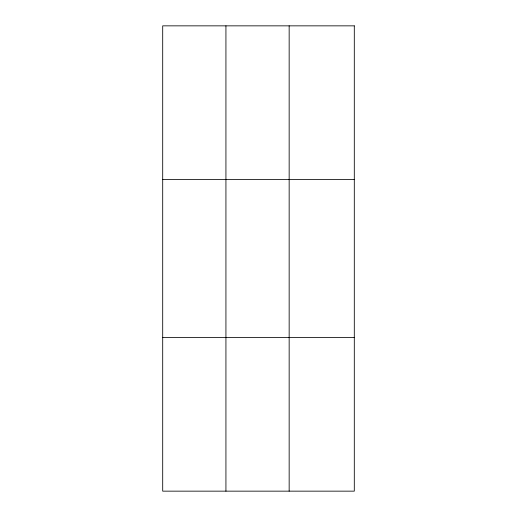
<?xml version="1.0" encoding="UTF-8"?>
<svg xmlns="http://www.w3.org/2000/svg" width="517" height="517" viewBox="0 0 517 517"><rect width="100%" height="100%" fill="white"/><g stroke="black" fill="none" stroke-linecap="round" stroke-linejoin="round"><path stroke-width="0.78" d="M225.929 491.15L225.929 25.85M289.158 491.15L289.158 25.85M162.7 179.399L354.3 179.399M162.7 337.601L354.3 337.601M354.3 25.85L354.3 491.15L162.7 491.15L162.7 25.85L354.3 25.85"/></g></svg>
